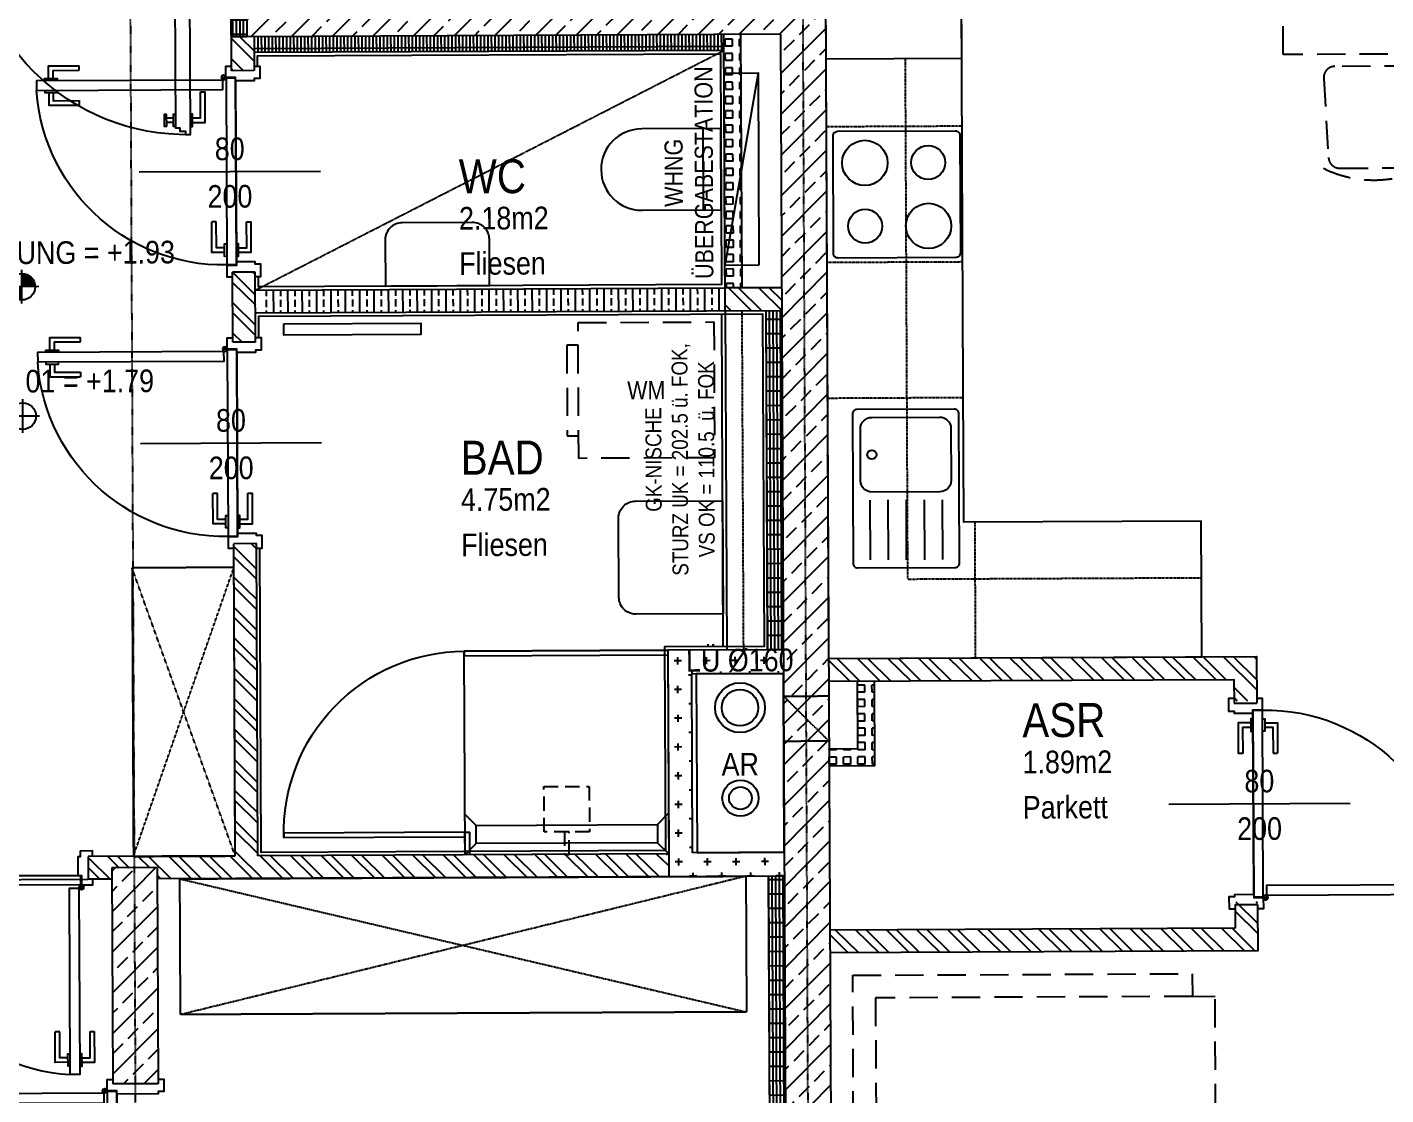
# Model space of a CAD drawing. Header units: millimetres. Extents: x -378801 to -302223, y -36469 to 154078.
# Drawn here: x -335703 to -329701, y 28955 to 33674 of the extents above; entities that cross this region are included whole.
import ezdxf
from ezdxf.enums import TextEntityAlignment as Align

# ---------------------------------------------------------------- set-up
doc = ezdxf.new("R2010")
doc.units = ezdxf.units.MM
for name, pattern in [('HIDDEN', [0.375, 0.25, -0.125]), ('HIDDEN2', [0.1875, 0.125, -0.0625]), ('STRICHPUNKT', [1, 0.5, -0.25, 0, -0.25])]:
    doc.linetypes.add(name, pattern=pattern)
for name, color, linetype in [('00_HLP---------M0', 6, 'Continuous'), ('01-ANS-G00-L01-M0', 8, 'Continuous'), ('01-SYM-G00-L01-M0', 8, 'Continuous'), ('01-TXT---------M0', 1, 'Continuous'), ('01-TXT---------PP', 1, 'Continuous'), ('01-TXT-G00-L01-M0', 1, 'Continuous'), ('02-ANS-G00-L01-M0', 8, 'Continuous'), ('02-AXO-G00-L01-M0', 8, 'STRICHPUNKT'), ('02-FIL-G00-L01-ORANGE', 40, 'Continuous'), ('02-FIL-G00-L01-STB', 8, 'Continuous'), ('02-FLI-G00-L01-M0', 141, 'Continuous'), ('02-HID-G00-L01-M0', 8, 'HIDDEN2'), ('02-TWA---------M0', 4, 'Continuous'), ('02-TWA-G00-L01-M0', 4, 'Continuous'), ('02-ZWA---------M0', 2, 'Continuous'), ('02-ZWA-G00-L01-M0', 2, 'Continuous'), ('03-HID-G00-L01-M0', 8, 'HIDDEN2'), ('03-SYM-G00-L01-M0', 8, 'Continuous'), ('05-STO---------M0', 1, 'Continuous'), ('05-STO--------M0', 1, 'Continuous'), ('05-SYM---------M0', 8, 'Continuous'), ('05-SYM--------M0', 8, 'Continuous'), ('05-SYM-G00-L01-M0', 8, 'Continuous'), ('05-TXT--------M0', 8, 'Continuous'), ('05-TXT-G00-L01-M0', 8, 'Continuous'), ('05_HLP---------M0', 6, 'Continuous'), ('07-SAN-G00-L01-FBHZG-EVERT', 8, 'Continuous'), ('07-SAN-G00-L01-Küche', 8, 'Continuous'), ('07-SAN-G00-L01-M0', 8, 'Continuous'), ('07-SYM-G00-L01-M0', 8, 'STRICHPUNKT'), ('07_MOB-G00-L01-M0', 6, 'HIDDEN2')]:
    doc.layers.add(name, color=color, linetype=linetype)
doc.styles.add('ARIAL', font='arial.ttf', dxfattribs={"width": 0.85})
pattern_1 = [(90.26447, (-337081.752, 30520.496), (-15.87483, -0.073276), []), (180.2645, (-337081.75, 30520.496), (0.2931, -63.4993), [])]
pattern_2 = [(45.2645, (-337081.75, 30520.5), (-90.2161, 89.387), []), (45.2645, (-336991.95, 30520.91), (-90.2161, 89.387), [63.5, -31.75])]
pattern_3 = [(135.2645, (-337081.75, 30520.5), (-67.0403, -67.6621), []), (135.2645, (-337081.96, 30565.4), (-67.0403, -67.6621), [])]
pattern_4 = [(90.26447, (-337081.752, 30520.496), (-31.74966, -0.14655), [31.75, -31.75]), (180.26447, (-337081.752, 30520.496), (0.14655, -31.74966), [31.75, -31.75])]

# ---------------------------------------------------------------- blocks, each defined once
blk = doc.blocks.new('TÜR-80_10er-WAND')
at = {"layer": '00_HLP---------M0'}
for points in [[(-0.3575, 0.027), (-0.3575, 0.083), (-0.2225, 0.083)], [(-0.3375, 0.027), (-0.3375, 0.063), (-0.2225, 0.063)], [(-0.2225, 0.063), (-0.2225, 0.083)], [(0.4, 0.017), (-0.4, 0.017)], [(-0.375, 0.017), (-0.375, 0.027), (-0.32, 0.027), (-0.32, 0.017)], [(-0.375, -0.025), (-0.375, -0.035), (-0.32, -0.035), (-0.32, -0.025)], [(-0.3575, -0.035), (-0.3575, -0.091), (-0.2225, -0.091)], [(-0.3375, -0.035), (-0.3375, -0.071), (-0.2225, -0.071)], [(-0.2225, -0.071), (-0.2225, -0.091)]]:
    blk.add_lwpolyline(points, dxfattribs=at)
blk.add_lwpolyline([(0.4115, -0.025), (-0.4115, -0.025), (-0.4115, -0.025), (-0.4115, 0.017), (0.4115, 0.017)], close=True, dxfattribs=at)
at = {"layer": '02-ZWA---------M0'}
for points in [[(-0.445, 0.1), (-0.445, 0)], [(0.445, 0.1), (0.445, 0)]]:
    blk.add_lwpolyline(points, dxfattribs=at)
at = {"layer": '05-STO--------M0'}
for points in [[(-0.465, 0.1), (-0.465, 0.125), (-0.41, 0.125), (-0.41, 0.1), (-0.4, 0.1), (-0.4, 0.017), (-0.415, 0.017), (-0.415, -0.025), (-0.465, -0.025), (-0.465, 0)], [(0.465, 0.1), (0.465, 0.125), (0.41, 0.125), (0.41, 0.1), (0.4, 0.1), (0.4, 0.017), (0.415, 0.017), (0.415, -0.025), (0.465, -0.025), (0.465, 0)]]:
    blk.add_lwpolyline(points, dxfattribs=at)
at = {"layer": '05-SYM---------M0'}
for points in [[(0.352, -0.8085), (0.296, -0.8085), (0.296, -0.6735)], [(0.316, -0.6735), (0.296, -0.6735)], [(0.352, -0.7885), (0.316, -0.7885), (0.316, -0.6735)], [(0.414, -0.8085), (0.47, -0.8085), (0.47, -0.6735)], [(0.414, -0.7885), (0.45, -0.7885), (0.45, -0.6735)], [(0.45, -0.6735), (0.47, -0.6735)], [(0.362, -0.826), (0.352, -0.826), (0.352, -0.771), (0.362, -0.771)], [(0.404, -0.826), (0.414, -0.826), (0.414, -0.771), (0.404, -0.771)]]:
    blk.add_lwpolyline(points, dxfattribs=at)
at = {"layer": '05-SYM--------M0'}
blk.add_lwpolyline([(0.404, -0.0395), (0.404, -0.8625), (0.404, -0.8625), (0.362, -0.8625), (0.362, -0.0395)], close=True, dxfattribs=at)
for points in [[(0.41, -0.036), (0.42, -0.036)], [(0.415, -0.031), (0.415, -0.041)]]:
    blk.add_lwpolyline(points, dxfattribs=at)
blk.add_circle((0.415, -0.036), 0.01, dxfattribs=at)
blk.add_arc((0.415, -0.036), 0.8282, 176.33088, 266.33088, dxfattribs=at)
blk = doc.blocks.new('05-TXT')
at = {"layer": '05-TXT--------M0'}
blk.add_line((-0.4, 0), (0.4, 0), dxfattribs=at)
at = {"layer": '05-TXT--------M0', "color": 8, "style": 'ARIAL', "width": 0.85}
blk.add_attdef('BREITE', text='', height=0.1, dxfattribs=at).set_placement((0, 0.05), align=Align.CENTER)
blk.add_attdef('HÖHE', text='', height=0.1, rotation=360, dxfattribs=at).set_placement((0, -0.06), align=Align.TOP_CENTER)
blk = doc.blocks.new('01-SQM')
at = {"layer": '01-TXT---------M0', "color": 1, "style": 'ARIAL', "width": 0.85}
blk.add_attdef('ROOM', (0, 0), '', height=0.15, dxfattribs=at)
blk.add_attdef('AREA', text='', height=0.1, dxfattribs=at).set_placement((0, -0.06), align=Align.TOP_LEFT)
at = {"layer": '01-TXT---------PP', "color": 1, "style": 'ARIAL', "width": 0.85}
blk.add_attdef('NR', text='', height=0.15, dxfattribs=at).set_placement((-0.1173, 0), align=Align.RIGHT)
blk.add_attdef('FLOOR', text='', height=0.1, dxfattribs=at).set_placement((0, -0.26), align=Align.TOP_LEFT)
blk = doc.blocks.new('TÜR-80_20er-WAND')
at = {"layer": '00_HLP---------M0'}
for points in [[(-0.3575, 0.045), (-0.3575, 0.101), (-0.2225, 0.101)], [(-0.3375, 0.045), (-0.3375, 0.081), (-0.2225, 0.081)], [(-0.2225, 0.081), (-0.2225, 0.101)], [(-0.375, 0.035), (-0.375, 0.045), (-0.32, 0.045), (-0.32, 0.035)], [(0.4, -0.007), (-0.4, -0.007)], [(-0.375, -0.007), (-0.375, -0.017), (-0.32, -0.017), (-0.32, -0.007)], [(-0.3575, -0.017), (-0.3575, -0.073), (-0.2225, -0.073)], [(-0.3375, -0.017), (-0.3375, -0.053), (-0.2225, -0.053)], [(-0.2225, -0.053), (-0.2225, -0.073)]]:
    blk.add_lwpolyline(points, dxfattribs=at)
blk.add_lwpolyline([(0.4115, 0.035), (-0.4115, 0.035), (-0.4115, 0.035), (-0.4115, -0.007), (0.4115, -0.007)], close=True, dxfattribs=at)
at = {"layer": '02-TWA---------M0'}
for points in [[(-0.445, -0.19), (-0.445, 0.01)], [(0.445, -0.19), (0.445, 0.01)]]:
    blk.add_lwpolyline(points, dxfattribs=at)
at = {"layer": '05-STO--------M0'}
for points in [[(-0.465, -0.19), (-0.465, -0.215), (-0.41, -0.215), (-0.41, -0.19), (-0.4, -0.19), (-0.4, -0.007), (-0.415, -0.007), (-0.415, 0.035), (-0.465, 0.035), (-0.465, 0.01)], [(0.465, -0.19), (0.465, -0.215), (0.41, -0.215), (0.41, -0.19), (0.4, -0.19), (0.4, -0.007), (0.415, -0.007), (0.415, 0.035), (0.465, 0.035), (0.465, 0.01)]]:
    blk.add_lwpolyline(points, dxfattribs=at)
at = {"layer": '05-SYM---------M0'}
for points in [[(0.352, 0.8185), (0.296, 0.8185), (0.296, 0.6835)], [(0.352, 0.7985), (0.316, 0.7985), (0.316, 0.6835)], [(0.362, 0.836), (0.352, 0.836), (0.352, 0.781), (0.362, 0.781)], [(0.404, 0.836), (0.414, 0.836), (0.414, 0.781), (0.404, 0.781)], [(0.414, 0.8185), (0.47, 0.8185), (0.47, 0.6835)], [(0.414, 0.7985), (0.45, 0.7985), (0.45, 0.6835)], [(0.316, 0.6835), (0.296, 0.6835)], [(0.45, 0.6835), (0.47, 0.6835)]]:
    blk.add_lwpolyline(points, dxfattribs=at)
at = {"layer": '05-SYM--------M0'}
blk.add_lwpolyline([(0.404, 0.0495), (0.404, 0.8725), (0.404, 0.8725), (0.362, 0.8725), (0.362, 0.0495)], close=True, dxfattribs=at)
for points in [[(0.41, 0.046), (0.42, 0.046)], [(0.415, 0.041), (0.415, 0.051)]]:
    blk.add_lwpolyline(points, dxfattribs=at)
blk.add_circle((0.415, 0.046), 0.01, dxfattribs=at)
blk.add_arc((0.415, 0.046), 0.8282, 93.66912, 183.66912, dxfattribs=at)
blk = doc.blocks.new('WET')
at = {"layer": '02-TWA---------M0'}
for points in [[(-0.53, 0), (-0.53, 0.2)], [(0.53, 0), (0.53, 0.2)]]:
    blk.add_lwpolyline(points, dxfattribs=at)
at = {"layer": '02-ZWA---------M0'}
for points in [[(-0.53, 0), (-0.53, -0.07)], [(0.53, 0), (0.53, -0.07)]]:
    blk.add_lwpolyline(points, dxfattribs=at)
at = {"layer": '05-STO---------M0'}
for points in [[(-0.525, 0.058), (-0.505, 0.058), (-0.505, 0.063, 0.414214), (-0.51, 0.068), (-0.53, 0.068)], [(0.525, 0.058), (0.505, 0.058), (0.505, 0.063, -0.414214), (0.51, 0.068), (0.53, 0.068)], [(-0.525, -0.01), (-0.505, -0.01), (-0.505, -0.015, -0.414214), (-0.51, -0.02), (-0.53, -0.02)], [(0.525, -0.01), (0.505, -0.01), (0.505, -0.015, 0.414214), (0.51, -0.02), (0.53, -0.02)]]:
    blk.add_lwpolyline(points, format="xyb", close=True, dxfattribs=at)
for points in [[(-0.464, -0.01), (-0.525, -0.01), (-0.525, 0.058), (-0.45, 0.058), (-0.45, 0.058), (-0.45, 0.058), (-0.45, 0.0195), (-0.464, 0.0195), (-0.464, -0.01)], [(0.464, -0.01), (0.525, -0.01), (0.525, 0.058), (0.45, 0.058), (0.45, 0.058), (0.45, 0.058), (0.45, 0.0195), (0.464, 0.0195), (0.464, -0.01)]]:
    blk.add_lwpolyline(points, dxfattribs=at)
at = {"layer": '05-SYM---------M0'}
for p, q in [((-0.422, -0.908), (-0.392, -0.908)), ((-0.422, -0.928), (-0.392, -0.928))]:
    blk.add_line(p, q, dxfattribs=at)
for points in [[(0.53, 0.018), (-0.53, 0.018)], [(-0.432, -0.061), (-0.432, -0.061), (-0.452, -0.061), (-0.452, -0.046), (-0.476, -0.046), (-0.476, -0.032), (-0.496, -0.032), (-0.496, -0.982), (-0.476, -0.982), (-0.476, -0.968), (-0.452, -0.968), (-0.452, -0.953), (-0.432, -0.953), (-0.432, -0.061)], [(-0.491, -0.021), (-0.481, -0.021)], [(-0.486, -0.026), (-0.486, -0.016)], [(-0.506, -0.928), (-0.562, -0.928), (-0.562, -0.793)], [(-0.542, -0.793), (-0.562, -0.793)], [(-0.506, -0.908), (-0.542, -0.908), (-0.542, -0.793)], [(-0.496, -0.9455), (-0.506, -0.9455), (-0.506, -0.8905), (-0.496, -0.8905)], [(-0.432, -0.9455), (-0.422, -0.9455), (-0.422, -0.8905), (-0.432, -0.8905)], [(-0.392, -0.9455), (-0.382, -0.9455), (-0.382, -0.8905), (-0.392, -0.8905)], [(-0.392, -0.9455), (-0.392, -0.8905)]]:
    blk.add_lwpolyline(points, dxfattribs=at)
blk.add_circle((-0.486, -0.021), 0.01, dxfattribs=at)
blk.add_arc((-0.486, -0.021), 0.9611, 269.40381, 0.65581, dxfattribs=at)
at = {"layer": '05_HLP---------M0'}
for p, q in [((0.401, 0.043), (0.401, 0.073)), ((0.421, 0.043), (0.421, 0.073))]:
    blk.add_line(p, q, dxfattribs=at)
for points in [[(0.4385, 0.073), (0.4385, 0.083), (0.3835, 0.083), (0.3835, 0.073)], [(0.4385, 0.073), (0.3835, 0.073)], [(-0.446, 0.033), (-0.446, 0.033), (-0.446, 0.013), (-0.461, 0.013), (-0.461, -0.011), (-0.475, -0.011), (-0.475, -0.031), (0.475, -0.031), (0.475, -0.011), (0.461, -0.011), (0.461, 0.013), (0.446, 0.013), (0.446, 0.033), (-0.446, 0.033)], [(0.4385, 0.033), (0.4385, 0.043), (0.3835, 0.043), (0.3835, 0.033)], [(0.421, -0.041), (0.421, -0.097), (0.286, -0.097)], [(0.401, -0.041), (0.401, -0.077), (0.286, -0.077)], [(0.4385, -0.031), (0.4385, -0.041), (0.3835, -0.041), (0.3835, -0.031)], [(0.286, -0.077), (0.286, -0.097)]]:
    blk.add_lwpolyline(points, dxfattribs=at)
blk = doc.blocks.new('03-rar')
blk.add_circle((0, 0), 0.05)
at = {"layer": '01-TXT---------M0', "color": 8, "style": 'ARIAL', "width": 0.85}
blk.add_attdef('RR', text='', height=0.1, dxfattribs=at).set_placement((0, 0.1), align=Align.CENTER)
blk = doc.blocks.new('01-HK1')
for p, q in [((-0.0005, -0.0742), (-0.0005, 0.0742)), ((0.0737, 0), (-0.0747, 0))]:
    blk.add_line(p, q)
blk.add_circle((-0.0005, 0), 0.0586)
for points in [[(-0.0005, 0.0586), (0.0409, 0.0414), (-0.0005, 0)], [(-0.0005, 0), (0.0581, 0), (0.0409, 0.0414)], [(-0.0591, 0), (-0.0419, -0.0414), (-0.0005, 0)], [(-0.0419, -0.0414), (-0.0005, -0.0586), (-0.0005, 0)]]:
    blk.add_solid(points)
at = {"layer": '01-TXT---------M0', "color": 8, "style": 'ARIAL', "width": 0.85}
blk.add_attdef('HEIGHT', text='', height=0.1, dxfattribs=at).set_placement((0, 0.2), align=Align.TOP_CENTER)
blk = doc.blocks.new('07-Dusche')
for p, q in [((0, 0.9), (0, 0)), ((0.9, 0.9), (0, 0.9)), ((0.9, 0), (0.9, 0.9)), ((0, 0), (0.9, 0))]:
    blk.add_line(p, q)
for points in [[(0, 0.9), (0.9, 0.9), (0.9, 0.88), (0, 0.88)], [(0.05, 0.13), (0, 0.18)], [(0.9, 0.18), (0.85, 0.13)], [(0.9, 0), (0.9, 0.1), (0.88, 0.1), (0.88, 0)], [(0.9, 0.1), (1.7, 0.1), (1.7, 0.08), (0.9, 0.08)], [(0.05, 0.05), (0, 0)], [(0.9, 0), (0.85, 0.05)]]:
    blk.add_lwpolyline(points)
at = {"linetype": 'HIDDEN2', "ltscale": 0.5}
for points in [[(0.35, 0.1), (0.55, 0.1), (0.55, 0.3), (0.35, 0.3)], [(0.44, 0), (0.44, 0.1), (0.46, 0.1), (0.46, 0)]]:
    blk.add_lwpolyline(points, close=True, dxfattribs=at)
blk.add_lwpolyline([(0.85, 0.05), (0.85, 0.13), (0.05, 0.13), (0.05, 0.05), (0.85, 0.05)], close=True)
blk.add_arc((0.9, 0.1), 0.8, 358.56746, 90)
blk = doc.blocks.new('07-WC')
blk.add_lwpolyline([(-0.015, -0.18), (-0.365, -0.18, -1), (-0.365, 0.18, 0), (-0.015, 0.18), (-0.015, -0.18)], format="xyb", close=True)
blk.add_lwpolyline([(-0.095, -0.18), (-0.095, 0.18)])
blk = doc.blocks.new('07-WT-WC')
blk.add_lwpolyline([(1.005, -0.015), (1.005, -0.22, -0.414214), (0.93, -0.295), (0.62, -0.295, -0.414214), (0.545, -0.22), (0.545, -0.015)], format="xyb", close=True)
blk = doc.blocks.new('07-WT60')
blk.add_lwpolyline([(-0.015, 0.25), (-0.4, 0.25, 0.414214), (-0.475, 0.175), (-0.475, -0.175, 0.414214), (-0.4, -0.25), (-0.015, -0.25)], format="xyb", close=True)
blk = doc.blocks.new('07-WM')
at = {"linetype": 'HIDDEN', "ltscale": 0.5}
blk.add_lwpolyline([(0.05, -0.05), (0.05, -0.65), (0.65, -0.65), (0.65, -0.05)], close=True, dxfattribs=at)
blk.add_lwpolyline([(0.65, -0.15), (0.7, -0.15), (0.7, -0.55), (0.65, -0.55)], dxfattribs=at)
blk = doc.blocks.new('möbel_tisch_mittel')
blk.add_lwpolyline([(0.45, 1.4), (0.45, 0), (-0.45, 0), (-0.45, 1.4)], close=True)
for points in [[(-0.906, 1.2021, 0.39805), (-0.9532, 1.1521), (-0.9532, 0.8467, 0.39805), (-0.906, 0.7968), (-0.556, 0.7774, 0.430564), (-0.5032, 0.8273), (-0.5032, 1.1716, 0.430564), (-0.556, 1.2215)], [(0.906, 1.2021, -0.39805), (0.9532, 1.1521), (0.9532, 0.8467, -0.39805), (0.906, 0.7968), (0.556, 0.7774, -0.430564), (0.5032, 0.8273), (0.5032, 1.1716, -0.430564), (0.556, 1.2215)], [(-0.906, 0.1979, -0.39805), (-0.9532, 0.2479), (-0.9532, 0.5533, -0.39805), (-0.906, 0.6032), (-0.556, 0.6226, -0.430564), (-0.5032, 0.5727), (-0.5032, 0.2284, -0.430564), (-0.556, 0.1785)], [(0.906, 0.1979, 0.39805), (0.9532, 0.2479), (0.9532, 0.5533, 0.39805), (0.906, 0.6032), (0.556, 0.6226, 0.430564), (0.5032, 0.5727), (0.5032, 0.2284, 0.430564), (0.556, 0.1785)]]:
    blk.add_lwpolyline(points, format="xyb", close=True)
for centre, start, end in [((-0.5032, 0.9994), 153.43495, 206.56505), ((0.5032, 0.9994), 333.43495, 26.56505), ((-0.5032, 0.4006), 153.43495, 206.56505), ((0.5032, 0.4006), 333.43495, 26.56505)]:
    blk.add_arc(centre, 0.5031, start, end)
at = {"layer": '00_HLP---------M0', "linetype": 'HIDDEN', "ltscale": 0.5}
blk.add_lwpolyline([(-0.2026, 1.856, -0.39805), (-0.1527, 1.9032), (0.1527, 1.9032, -0.39805), (0.2026, 1.856), (0.2221, 1.506, -0.430564), (0.1721, 1.4532), (-0.1721, 1.4532, -0.430564), (-0.2221, 1.506)], format="xyb", close=True, dxfattribs=at)
blk.add_arc((0, 1.4532), 0.5031, 63.43495, 116.56505, dxfattribs=at)
blk = doc.blocks.new('ECKSOFA')
blk.add_lwpolyline([(1.6, -0.2), (1.6, -0.2), (1.6, -0.2), (0.2, -0.2), (0.2, -2.7), (0.9, -2.7), (0.9, -2.8), (0.1, -2.8), (0.1, -0.1), (1.6, -0.1)], close=True)
for points in [[(1.6, -0.2), (1.7, -0.2)], [(1.7, -0.9), (1.7, -0.2)], [(0.875, -2.7), (0.875, -0.9), (1.7, -0.9)]]:
    blk.add_lwpolyline(points)
at = {"flags": 128}
blk.add_lwpolyline([(1.2, -1.225), (1.7, -1.225), (1.7, -2.225), (1.2, -2.225)], close=True, dxfattribs=at)
blk = doc.blocks.new('01-HK2')
for p, q in [((0, -0.098), (0, 0.098)), ((0.098, 0), (-0.098, 0))]:
    blk.add_line(p, q)
blk.add_circle((0, 0), 0.0773)
at = {"layer": '01-TXT---------M0', "color": 8, "style": 'ARIAL', "width": 0.85}
blk.add_attdef('HEIGHT', text='', height=0.1, rotation=360, dxfattribs=at).set_placement((0, 0.132), align=Align.BOTTOM_CENTER)
blk = doc.blocks.new('Spüle')
for points in [[(0.4, -0.02), (-0.26, -0.02, 0.414214), (-0.28, -0.04), (-0.28, -0.47, 0.414214), (-0.26, -0.49), (0.4, -0.49, 0.414214), (0.42, -0.47), (0.42, -0.04, 0.414214)], [(-0.195, -0.055), (0.035, -0.055, -0.414214), (0.085, -0.105), (0.085, -0.405, -0.414214), (0.035, -0.455), (-0.195, -0.455, -0.414214), (-0.245, -0.405), (-0.245, -0.105, -0.414214)]]:
    blk.add_lwpolyline(points, format="xyb", close=True)
for points in [[(0.12, -0.095), (0.385, -0.095)], [(0.12, -0.175), (0.385, -0.175)], [(0.12, -0.255), (0.385, -0.255)], [(0.12, -0.335), (0.385, -0.335)], [(0.12, -0.415), (0.385, -0.415)]]:
    blk.add_lwpolyline(points)
blk.add_circle((-0.08, -0.405), 0.02)
blk = doc.blocks.new('Kühlschrank')
blk.add_lwpolyline([(-0.3, 0), (0.3, 0), (0.3, -0.6), (-0.3, -0.6)], close=True)
for points in [[(0.0707, -0.2293), (-0.0707, -0.3707)], [(-0.0707, -0.2293), (0.0707, -0.3707)], [(0, -0.2), (0, -0.4)], [(-0.1, -0.3), (0.1, -0.3)]]:
    blk.add_lwpolyline(points)
blk = doc.blocks.new('kochfeld')
blk.add_lwpolyline([(-0.28, -0.55), (-0.28, -0.03, -0.414214), (-0.26, -0.01), (0.26, -0.01, -0.414214), (0.28, -0.03), (0.28, -0.55, -0.414214), (0.26, -0.57), (-0.26, -0.57, -0.414214)], format="xyb", close=True)
for centre, radius in [((0.14, -0.15), 0.1), ((-0.14, -0.15), 0.075), ((-0.14, -0.43), 0.1), ((0.14, -0.43), 0.075)]:
    blk.add_circle(centre, radius)

msp = doc.modelspace()

# ---------------------------------------------------------------- hatches: boundary and pattern name
at = {"layer": '02-FIL-G00-L01-ORANGE', "true_color": 0x636466}
h = msp.add_hatch(dxfattribs=at)
h.set_pattern_fill('GRATE', color=251, scale=20, angle=197.16870486, style=0)
h.set_pattern_definition(pattern_1)
h.paths.add_polyline_path([(-334732.8593, 34181.3766), (-334937.8571, 34180.4303), (-334937.534, 34110.4311), (-334802.5354, 34111.0542), (-334800.3198, 33631.0593), (-334730.3206, 33631.3824)])
h = msp.add_hatch(dxfattribs=at)
h.set_pattern_fill('ANSI32', color=251, scale=10, angle=197.16870486, style=0)
h.set_pattern_definition(pattern_3)
h.paths.add_polyline_path([(-334700.3209, 33631.5209), (-334730.3206, 33631.3824), (-334800.3198, 33631.0593), (-334799.6275, 33481.0609), (-334699.6285, 33481.5225)])
h = msp.add_hatch(dxfattribs=at)
h.set_pattern_fill('GRATE', color=251, scale=20, angle=197.16870486, style=0)
h.set_pattern_definition(pattern_1)
h.paths.add_polyline_path([(-332625.343, 33641.0987), (-334700.3209, 33631.5209), (-334699.9978, 33561.5216), (-332625.0199, 33571.0994)])
h = msp.add_hatch(dxfattribs=at)
h.set_pattern_fill('SQUARE', color=251, scale=10, angle=197.16870486, style=0)
h.set_pattern_definition(pattern_4)
h.paths.add_polyline_path([(-332545.1741, 32521.4568), (-332550.3438, 33641.4449), (-332625.343, 33641.0987), (-332620.1733, 32521.1106)])
h = msp.add_hatch(dxfattribs=at)
h.set_pattern_fill('ANSI32', color=251, scale=10, angle=197.16870486, style=0)
h.set_pattern_definition(pattern_3)
h.paths.add_polyline_path([(-334695.5205, 32591.532), (-334795.5194, 32591.0704), (-334794.0885, 32281.0737), (-334694.0895, 32281.5353)])
h = msp.add_hatch(dxfattribs=at)
h.set_pattern_fill('BRASS', color=251, scale=10, angle=197.16870486, style=0)
h.set_pattern_definition([(90.2645, (-337081.75, 30520.496), (-63.4993, -0.2931), []), (90.2645, (-337113.5, 30520.35), (-63.4993, -0.2931), [31.75, -15.875])])
h.paths.add_polyline_path([(-332620.1733, 32521.1106), (-334670.1515, 32511.6482), (-334669.6899, 32411.6493), (-332619.7117, 32421.1117)])
h = msp.add_hatch(dxfattribs=at)
h.set_pattern_fill('ANSI32', color=251, scale=10, angle=197.16870486, style=0)
h.set_pattern_definition(pattern_3)
h.paths.add_polyline_path([(-332370.176, 32522.2646), (-332620.1733, 32521.1106), (-332619.7117, 32421.1117), (-332369.7144, 32422.2656)])
h = msp.add_hatch(dxfattribs=at)
h.set_pattern_fill('GRATE', color=251, scale=20, angle=197.16870486, style=0)
h.set_pattern_definition(pattern_1)
h.paths.add_polyline_path([(-332362.7907, 30922.2816), (-332369.7144, 32422.2656), (-332439.7136, 32421.9425), (-332432.7899, 30921.9585)])
h = msp.add_hatch(dxfattribs=at)
h.set_pattern_fill('ANSI32', color=251, scale=10, angle=197.16870486, style=0)
h.set_pattern_definition(pattern_3)
h.paths.add_polyline_path([(-332873.6309, 30019.9141), (-334683.6117, 30011.5595), (-334689.9815, 31391.5448), (-334789.9804, 31391.0832), (-334783.6106, 30011.0979), (-335428.6037, 30008.1207), (-335428.1421, 29908.1217), (-335328.1432, 29908.5833), (-335328.374, 29958.5828), (-335128.3761, 29959.506), (-335128.1453, 29909.5065), (-334853.1483, 29910.7758), (-332873.1694, 29919.9151)])
h = msp.add_hatch(dxfattribs=at)
h.set_pattern_fill('CROSS', color=251, scale=10, angle=197.16870486, style=0)
h.set_pattern_definition([(90.2645, (-337081.75, 30520.496), (-63.7924, 63.2062), [31.75, -95.25]), (180.2645, (-337065.95, 30536.444), (-63.2062, -63.7924), [31.75, -95.25])])
h.paths.add_polyline_path([(-332767.3017, 30815.4133), (-332362.306, 30817.2827), (-332362.7907, 30922.2816), (-332872.7852, 30919.9276), (-332868.1694, 29919.9382), (-332358.1749, 29922.2923), (-332358.6595, 30027.2912), (-332743.6554, 30025.5141), (-332763.6552, 30025.4218)])
h = msp.add_hatch(dxfattribs=at)
h.set_pattern_fill('ANSI32', color=251, scale=10, angle=197.16870486, style=0)
h.set_pattern_definition(pattern_3)
h.paths.add_polyline_path([(-332162.6082, 30883.2052), (-332162.1466, 30783.2063), (-330372.1656, 30791.4686), (-330371.7271, 30696.4696), (-330271.7282, 30696.9312), (-330272.6283, 30891.9291)])
h = msp.add_hatch(dxfattribs=at)
h.set_pattern_fill('SQUARE', color=251, scale=10, angle=197.16870486, style=0)
h.set_pattern_definition(pattern_4)
h.paths.add_polyline_path([(-331962.1487, 30784.1294), (-332037.1479, 30783.7832), (-332035.7632, 30483.7865), (-332160.7618, 30483.2095), (-332160.4157, 30408.2103), (-331960.4178, 30409.1334)])
h = msp.add_hatch(dxfattribs=at)
h.set_pattern_fill('GRATE', color=251, scale=20, angle=197.16870486, style=0)
h.set_pattern_definition(pattern_1)
h.paths.add_polyline_path([(-332358.1749, 29922.2923), (-332428.1741, 29921.9692), (-332407.4953, 25442.0181), (-332337.496, 25442.34)])
h = msp.add_hatch(dxfattribs=at)
h.set_pattern_fill('ANSI32', color=251, scale=10, angle=197.16870486, style=0)
h.set_pattern_definition(pattern_3)
h.paths.add_polyline_path([(-330267.6317, 29809.4406), (-330367.6306, 29808.979), (-330367.0883, 29691.4803), (-332157.0692, 29683.218), (-332156.6076, 29583.2191), (-330266.6277, 29591.9429)])
at = {"layer": '02-FIL-G00-L01-STB', "true_color": 0x636466}
h = msp.add_hatch(dxfattribs=at)
h.set_pattern_fill('ANSI33', color=251, scale=20, angle=107.16870486, style=0)
h.set_pattern_definition(pattern_2)
h.paths.add_polyline_path([(-332179.9867, 34648.1651), (-332379.9845, 34647.2419), (-332376.2688, 33842.2505), (-334531.2459, 33832.3035), (-334534.1538, 34462.2967), (-334734.1517, 34461.3736), (-334733.7824, 34381.3744), (-334938.7802, 34380.4282), (-334937.8571, 34180.4303), (-334732.8593, 34181.3766), (-334730.3206, 33631.3824), (-332375.3457, 33642.2527), (-332337.496, 25442.34), (-332937.4604, 25439.581), (-332936.5665, 25239.583), (-331276.5842, 25247.2349), (-331277.5073, 25447.2328), (-332137.4982, 25443.2632)])
h = msp.add_hatch(dxfattribs=at)
h.set_pattern_fill('ANSI33', color=251, scale=20, angle=107.16870486, style=0)
h.set_pattern_definition(pattern_2)
h.paths.add_polyline_path([(-335128.3761, 29959.506), (-335328.374, 29958.5828), (-335323.9659, 29003.593), (-335123.968, 29004.5161)])

# ---------------------------------------------------------------- linework, layer by layer
at = {"layer": '01-ANS-G00-L01-M0', "color": 251, "true_color": 0x636466}
for points in [[(-332743.6554, 30025.5141), (-332358.6595, 30027.2912), (-332362.306, 30817.2828), (-332747.3019, 30815.5057), (-332743.6554, 30025.5141)], [(-336323.1326, 29903.9906), (-335433.1421, 29908.0987)]]:
    msp.add_lwpolyline(points, dxfattribs=at)
at = {"layer": '02-ANS-G00-L01-M0', "color": 251, "true_color": 0x636466}
msp.add_lwpolyline([(-332619.7117, 32421.1117), (-332612.788, 30921.1277)], dxfattribs=at)
at = {"layer": '02-AXO-G00-L01-M0', "color": 251, "true_color": 0x636466}
for points in [[(-335195.4644, 22829.1203), (-335274.8563, 40028.9371)], [(-332210.7254, 19642.8634), (-332304.8879, 40042.6461)]]:
    msp.add_lwpolyline(points, dxfattribs=at)
at = {"layer": '02-FLI-G00-L01-M0', "color": 251, "true_color": 0x636466}
for points in [[(-334684.721, 33501.5915), (-334684.9287, 33546.591), (-332639.9505, 33556.0304), (-332635.2424, 32536.0412), (-334680.2206, 32526.6019), (-334680.4283, 32571.6014)], [(-334679.182, 32301.6043), (-334679.6205, 32396.6033), (-332454.6442, 32406.8735), (-332447.859, 30936.8891), (-332887.8543, 30934.8582), (-332883.7001, 30034.8678), (-334668.6811, 30026.6285), (-334674.8893, 31371.6142)], [(-332627.8571, 30936.0583), (-332634.6423, 32406.0426)]]:
    msp.add_lwpolyline(points, dxfattribs=at)
at = {"layer": '02-HID-G00-L01-M0', "color": 251, "true_color": 0x636466}
msp.add_line((-332361.8444, 30717.2838), (-332160.9234, 30518.2091), dxfattribs=at)
at = {"layer": '02-HID-G00-L01-M0', "color": 251, "ltscale": 0.5, "true_color": 0x636466}
msp.add_lwpolyline([(-332537.7888, 30921.4739), (-332544.7125, 32421.4579)], dxfattribs=at)
at = {"layer": '02-HID-G00-L01-M0', "color": 251, "true_color": 0x636466}
msp.add_lwpolyline([(-332361.8444, 30717.2838), (-332161.8466, 30718.207), (-332160.9234, 30518.2091), (-332360.9213, 30517.2859)], close=True, dxfattribs=at)
at = {"layer": '02-TWA-G00-L01-M0', "color": 251, "true_color": 0x636466}
for p, q in [((-332179.9867, 34648.1651), (-332137.4982, 25443.2632)), ((-334730.3206, 33631.3824), (-334732.8593, 34181.3766)), ((-332375.3457, 33642.2527), (-334730.3206, 33631.3824)), ((-332375.3457, 33642.2527), (-332337.496, 25442.34)), ((-335328.374, 29958.5828), (-335323.9659, 29003.593)), ((-335128.3761, 29959.506), (-335123.968, 29004.5161))]:
    msp.add_line(p, q, dxfattribs=at)
msp.add_lwpolyline([(-335128.3761, 29959.506), (-335328.374, 29958.5828)], dxfattribs=at)
at = {"layer": '02-ZWA-G00-L01-M0', "color": 251, "true_color": 0x636466}
for p, q in [((-334700.3209, 33631.5209), (-334699.6285, 33481.5225)), ((-332619.7117, 32421.1117), (-332625.343, 33641.0987)), ((-332545.1741, 32521.4568), (-332550.3843, 33650.2154)), ((-332625.0199, 33571.0994), (-334699.9978, 33561.5216)), ((-334694.0895, 32281.5353), (-334695.5205, 32591.532)), ((-334695.1512, 32511.5328), (-332620.1733, 32521.1106)), ((-332370.176, 32522.2646), (-332620.1733, 32521.1106)), ((-334694.6896, 32411.5339), (-332369.7144, 32422.2656)), ((-332439.7136, 32421.9425), (-332432.7899, 30921.9585)), ((-334783.6106, 30011.0979), (-334789.9804, 31391.0832)), ((-334683.6117, 30011.5595), (-334689.9815, 31391.5448)), ((-332362.7907, 30922.2816), (-332872.7852, 30919.9276)), ((-332872.7852, 30919.9276), (-332868.1694, 29919.9382)), ((-332767.3017, 30815.4133), (-332362.306, 30817.2827)), ((-332763.6552, 30025.4218), (-332767.3017, 30815.4133)), ((-332358.6595, 30027.2912), (-332763.6552, 30025.4218)), ((-332428.1741, 29921.9692), (-332407.4953, 25442.0169)), ((-330367.5729, 29796.4792), (-330367.0883, 29691.4803)), ((-330367.0883, 29691.4803), (-332157.0692, 29683.218))]:
    msp.add_line(p, q, dxfattribs=at)
for points in [[(-334799.6275, 33481.0609), (-334802.5354, 34111.0542)], [(-334730.3206, 33631.3824), (-334800.3198, 33631.0593)], [(-334794.0885, 32281.0737), (-334795.5194, 32591.0704)], [(-332162.6082, 30883.2052), (-330272.6283, 30891.9291), (-330271.6821, 30686.9313)], [(-332162.1466, 30783.2063), (-330372.1656, 30791.4686), (-330371.681, 30686.4697)], [(-332037.1479, 30783.7832), (-332035.7632, 30483.7865), (-332160.7618, 30483.2095)], [(-331962.1487, 30784.1294), (-331960.4178, 30409.1334), (-332160.4157, 30408.2103)], [(-334783.6106, 30011.0979), (-335433.6037, 30008.0976)], [(-332868.631, 30019.9372), (-334683.6117, 30011.5595)], [(-335328.1432, 29908.5833), (-335433.1421, 29908.0987)], [(-332358.1749, 29922.2923), (-335128.1453, 29909.5065)], [(-334853.1483, 29910.7758), (-335128.1453, 29909.5065)], [(-330267.574, 29796.9407), (-330266.6277, 29591.9429), (-332156.6076, 29583.2191)]]:
    msp.add_lwpolyline(points, dxfattribs=at)
at = {"layer": '03-HID-G00-L01-M0', "color": 251, "true_color": 0x636466}
msp.add_lwpolyline([(-334695.1512, 32511.5328), (-332625.0199, 33571.0994)], dxfattribs=at)
at = {"layer": '03-SYM-G00-L01-M0', "color": 251, "true_color": 0x636466}
for centre, radius in [((-332554.1116, 30666.3958), 110), ((-332552.2653, 30266.4001), 80)]:
    msp.add_circle(centre, radius, dxfattribs=at)
at = {"layer": '07-SAN-G00-L01-FBHZG-EVERT', "color": 251, "true_color": 0x636466}
msp.add_lwpolyline([(-332470.6365, 32621.8019), (-332620.6349, 32621.1096), (-332624.5583, 33471.1005), (-332474.5599, 33471.7929)], close=True, dxfattribs=at)
msp.add_lwpolyline([(-332474.5599, 33471.7929), (-332620.6349, 32621.1096)], dxfattribs=at)
at = {"layer": '07-SAN-G00-L01-M0', "color": 251, "linetype": 'HIDDEN2', "ltscale": 0.5, "true_color": 0x636466}
for p, q in [((-331573.4617, 33235.9497), (-332173.4553, 33233.1802)), ((-331570.6922, 32635.956), (-332170.6858, 32633.1866)), ((-331567.9227, 32035.9624), (-332167.9163, 32033.193)), ((-331517.3845, 31486.1899), (-331514.6151, 30886.1963))]:
    msp.add_line(p, q, dxfattribs=at)
at = {"layer": '07-SAN-G00-L01-M0', "color": 251, "true_color": 0x636466}
for points in [[(-330514.6257, 30890.8121), (-330517.3952, 31490.8057), (-331565.384, 31485.9683), (-331568.1535, 32085.9619), (-331568.1535, 32085.9619), (-331577.6159, 34135.9401), (-332177.6095, 34133.1706), (-332162.6082, 30883.2052)], [(-334569.4601, 32362.1114), (-333964.4666, 32364.904), (-333964.2358, 32314.9045), (-334569.2294, 32312.1119)]]:
    msp.add_lwpolyline(points, close=True, dxfattribs=at)
at = {"layer": '07-SAN-G00-L01-M0', "color": 251, "linetype": 'HIDDEN2', "ltscale": 0.5, "true_color": 0x636466}
msp.add_lwpolyline([(-331824.8438, 33534.7925), (-331814.2274, 31234.817), (-330516.2412, 31240.8083)], dxfattribs=at)
at = {"layer": '07_MOB-G00-L01-M0', "color": 251, "true_color": 0x636466}
for points in [[(-335239.491, 31284.0072), (-335233.6058, 30009.0208), (-334783.6106, 30011.0979), (-334789.4958, 31286.0843), (-335239.491, 31284.0072)], [(-335028.1464, 29909.9681), (-332528.173, 29921.5076), (-332525.4036, 29321.514), (-335025.3769, 29309.9745), (-335028.1464, 29909.9681)]]:
    msp.add_lwpolyline(points, close=True, dxfattribs=at)
for points in [[(-334783.6106, 30011.0979), (-335239.491, 31284.0072)], [(-335233.6058, 30009.0208), (-334789.4958, 31286.0843)], [(-335028.1464, 29909.9681), (-332525.4036, 29321.514)], [(-332528.173, 29921.5076), (-335025.3769, 29309.9745)]]:
    msp.add_lwpolyline(points, dxfattribs=at)

# ---------------------------------------------------------------- block references
at = {"layer": '01-SYM-G00-L01-M0', "color": 251, "true_color": 0x636466, "xscale": 1000, "yscale": 1000, "zscale": 1000, "rotation": 0.2644673286167905}
msp.add_blockref('01-HK1', (-335725.5145, 32526.777), dxfattribs=at).add_auto_attribs({'HEIGHT': 'FOK WOHNUNG = +1.93'})
at = {"layer": '01-SYM-G00-L01-M0', "color": 251, "true_color": 0x636466}
ref = msp.add_blockref('01-HK2', (-335722.3639, 31954.8063), dxfattribs=dict(at, xscale=757.5757580624575, yscale=757.5757580613007, zscale=757.5757580681662, rotation=0.1913444163733284))
ref.add_attrib('HEIGHT', 'RDOK OG 01 = +1.79', dxfattribs={"layer": '01-TXT---------M0', "color": 8, "height": 100, "rotation": 0.19134441, "style": 'ARIAL', "width": 0.85}).set_placement((-335722.6117, 32029.0246), align=Align.BOTTOM_CENTER)
at = {"layer": '01-TXT-G00-L01-M0', "color": 251, "true_color": 0x636466, "xscale": 1000, "yscale": 1000, "zscale": 1000, "rotation": 0.2644673028666128}
for p, values in [((-333795.8687, 32939.0151), {'ROOM': 'WC', 'AREA': '2.18m2', 'FLOOR': 'Fliesen'}), ((-333787.1416, 31695.7153), {'ROOM': 'BAD', 'AREA': '4.75m2', 'FLOOR': 'Fliesen'}), ((-331306.6207, 30535.7558), {'ROOM': 'ASR', 'AREA': '1.89m2', 'FLOOR': 'Parkett'})]:
    msp.add_blockref('01-SQM', p, dxfattribs=at).add_auto_attribs(values)
at = {"layer": '03-SYM-G00-L01-M0', "color": 251, "true_color": 0x636466}
ref = msp.add_blockref('03-rar', (-332554.1116, 30666.3958), dxfattribs=dict(at, xscale=1600.000000298866, yscale=1600.000000298866, zscale=1600.000000298866, rotation=0.2644673121339851))
ref.add_attrib('RR', 'LÜ %%C160', dxfattribs={"layer": '01-TXT---------M0', "color": 8, "height": 100, "rotation": 0.26446731, "style": 'ARIAL', "width": 0.85}).set_placement((-332554.8501, 30826.3941), align=Align.CENTER)
at = {"layer": '03-SYM-G00-L01-M0', "color": 251, "true_color": 0x636466, "xscale": 1000, "yscale": 1000, "zscale": 1000, "rotation": 0.2644673117402065}
msp.add_blockref('03-rar', (-332552.2653, 30266.4001), dxfattribs=at).add_auto_attribs({'RR': 'AR'})
at = {"layer": '05-SYM-G00-L01-M0', "color": 251, "true_color": 0x636466, "yscale": 1000, "zscale": 1000}
for name, p, xscale, rotation in [('WET', (-335482.8513, 34177.9147), -1000, 0.2644672654042601), ('TÜR-80_10er-WAND', (-334797.5734, 33036.0657), -1000, 270.2644683919148), ('TÜR-80_10er-WAND', (-334792.0344, 31836.0784), -1000, 270.2644683919148), ('TÜR-80_10er-WAND', (-330269.628, 30241.936), -1000, 90.26446817798971), ('TÜR-80_10er-WAND', (-335878.1374, 29906.0446), 1000, 0.2644661882493163), ('TÜR-80_20er-WAND', (-335311.912, 28558.6439), 1000, 90.26446724795944)]:
    msp.add_blockref(name, p, dxfattribs=dict(at, xscale=xscale, rotation=rotation))
at = {"layer": '05-TXT-G00-L01-M0', "color": 251, "true_color": 0x636466, "xscale": 1000, "yscale": 1000, "zscale": 1000}
for p, rotation in [((-334807.5733, 33036.0195), 0.2644673009551254), ((-334802.0343, 31836.0323), 0.2644673009551254), ((-330259.6281, 30241.9822), 0.2644672824231274)]:
    msp.add_blockref('05-TXT', p, dxfattribs=dict(at, rotation=rotation)).add_auto_attribs({'BREITE': '80', 'HÖHE': '200'})
at = {"layer": '07-SAN-G00-L01-Küche', "color": 251, "true_color": 0x636466, "yscale": 1000, "zscale": 1000}
for name, p, xscale, rotation in [('Kühlschrank', (-331576.2312, 33835.9433), -1000, 270.2644673419874), ('kochfeld', (-331572.077, 32935.9529), 1000, 270.2644673025876), ('Spüle', (-331566.3995, 31705.966), 1000, 270.2644674046271)]:
    msp.add_blockref(name, p, dxfattribs=dict(at, xscale=xscale, rotation=rotation))
at = {"layer": '07-SAN-G00-L01-M0', "color": 251, "true_color": 0x636466, "xscale": -1000, "yscale": 1000, "zscale": 1000}
for name, p, rotation in [('07-WC', (-332622.5966, 33046.105), 180.2644673046657), ('07-WT-WC', (-334665.2008, 32511.6711), 180.2644673046657), ('07-WM', (-332619.7117, 32421.1117), 0.2644673063400749), ('07-WT60', (-332614.6805, 31331.1233), 180.2644673039644), ('07-Dusche', (-332868.631, 30019.9372), 0.2644673155224897)]:
    msp.add_blockref(name, p, dxfattribs=dict(at, rotation=rotation))
at = {"layer": '07_MOB-G00-L01-M0', "color": 251, "true_color": 0x636466, "xscale": 1000, "yscale": 1000, "zscale": 1000}
for name, p, rotation in [('möbel_tisch_mittel', (-328756.9998, 34008.9581), 90.26446719810342), ('ECKSOFA', (-332156.6076, 29583.2191), 0.2644672253791404)]:
    msp.add_blockref(name, p, dxfattribs=dict(at, rotation=rotation))

# ---------------------------------------------------------------- texts
at = {"layer": '07-SAN-G00-L01-FBHZG-EVERT', "color": 251, "true_color": 0x636466, "insert": (-332672.5268, 33030.8744), "char_height": 80, "width": 965.1, "attachment_point": 8, "rotation": 90.26446729, "style": 'ARIAL'}
msp.add_mtext('WHNG      \\PÜBERGABESTATION', dxfattribs=at)
at = {"layer": '07-SYM-G00-L01-M0', "color": 251, "linetype": 'Continuous', "true_color": 0x636466, "style": 'ARIAL'}
for s, insert, char_height, width, attachment_point, rotation in [('GK-NISCHE \\PSTURZ UK = 202.5 ü. FOK, \\PVS OK = 110.5  ü. FOK', (-332666.6794, 31764.0719), 70, 1470, 8, 90.26446729), ('WM', (-332968.0924, 32069.4999), 80, 505.386808, 5, 0.26446729)]:
    msp.add_mtext(s, dxfattribs=dict(at, insert=insert, char_height=char_height, width=width, attachment_point=attachment_point, rotation=rotation))

doc.saveas('drawing.dxf')
